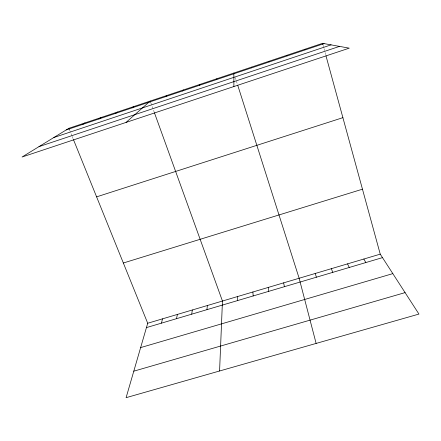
<?xml version="1.0" encoding="UTF-8"?>
<svg xmlns="http://www.w3.org/2000/svg" width="441" height="441" viewBox="0 0 441 441"><rect width="100%" height="100%" fill="white"/><g stroke="black" fill="none" stroke-linecap="round" stroke-linejoin="round"><path stroke-width="0.33" stroke-dasharray="2.21 1.65" d="M69.639 130.183L71.927 135.828M72.181 136.456L73.195 138.965M150.899 102.996L154.157 112.014M235.268 77.517L237.506 84.545M323.099 45.296L323.821 47.926M323.997 48.587L324.901 51.873M325.078 52.529L325.8 55.158"/><path stroke-width="0.66" d="M219.585 370.986L222.451 301.038L154.389 112.659M206.961 309.654L207.353 305.525M191.714 314.174L192.326 309.99M176.549 318.672L177.376 314.433M161.456 323.143L162.503 318.849M73.449 139.593L147.707 323.247L126.093 397.677L418.95 314.075L380.241 254.154L325.976 55.82M216.647 79.567L216.922 78.707M199.547 85.289L200.098 84.347M182.541 90.984L183.373 89.947M165.634 96.645L166.742 95.521M126.049 122.416L150.199 101.061L150.668 102.351M132.118 107.869L133.755 106.568M115.498 113.436L117.4 112.047M98.977 118.965L101.138 117.493M82.55 124.467L84.964 122.912M68.879 128.298L22.05 157.018L349.266 48.157L322.558 43.323L68.879 128.298L69.386 129.555M66.211 129.935L324.063 43.598M53.824 137.531L331.07 44.866M38.99 146.627L339.526 46.393M96.601 196.862L342.9 117.664M123.348 263.007L362.469 189.189M147.707 323.247L380.241 254.154M146.445 327.597L382.485 257.621M140.635 347.596L392.821 273.624M133.783 371.19L405.086 292.615M304.604 49.337L305.8 49.712M286.755 55.318L287.648 55.792M269.016 61.26L269.605 61.834M363.847 259.027L365.832 262.555M347.536 263.872L349.266 267.466M251.376 67.17L251.673 67.837M331.318 268.69L332.795 272.351M315.183 273.486L316.412 277.207M237.71 85.185L299.136 278.254L316.131 343.429M322.558 43.323L322.922 44.64M283.64 282.857L284.39 286.7M268.227 287.438L268.745 291.341M252.891 291.997L253.178 295.955M237.633 296.528L237.693 300.542M233.846 73.041L233.895 86.541"/></g></svg>
